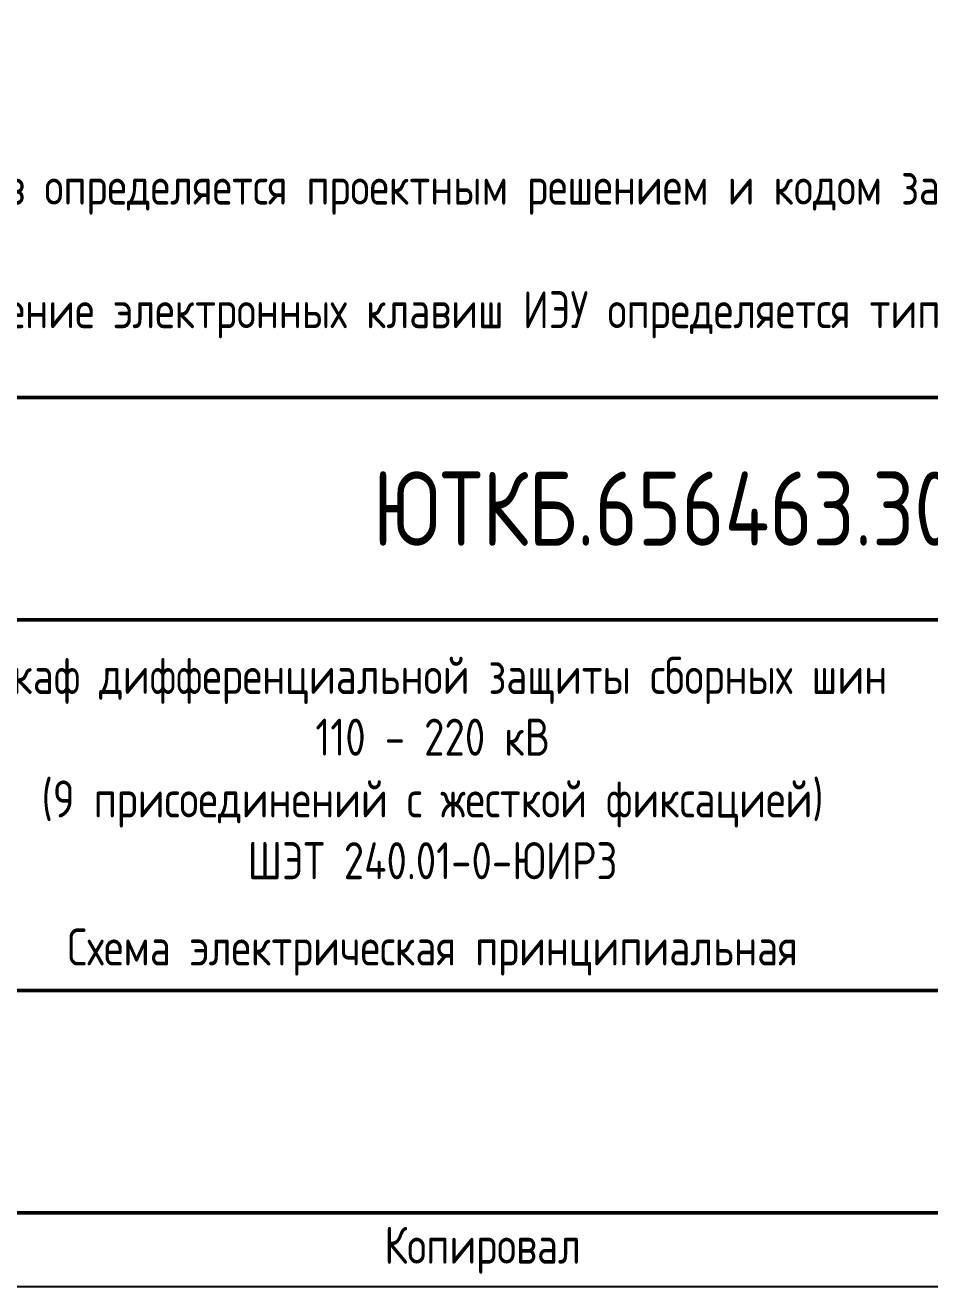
# Model space of a CAD drawing. Header units: millimetres. Extents: x -1245 to 5086, y -99 to 618.
# Drawn here: x 302.5 to 363.6, y 0 to 85.1 of the extents above; entities that cross this region are included whole.
import ezdxf

# ---------------------------------------------------------------- set-up
doc = ezdxf.new("R2010")
doc.units = ezdxf.units.MM
doc.styles.add('Gost_type_A', font='GOST_A.TTF')

# ---------------------------------------------------------------- blocks, each defined once
blk = doc.blocks.new('Формат_А3')
blk.add_lwpolyline([(-420, 297), (0, 297), (0, 0), (-420, 0)], close=True)
at = {"lineweight": 50}
blk.add_lwpolyline([(-400, 292), (-5, 292), (-5, 5), (-400, 5)], close=True, dxfattribs=at)
blk = doc.blocks.new('Штамп большой нижний')
at = {"lineweight": 50}
for points in [[(-120, 55), (0, 55), (0, 40), (-120, 40)], [(-120, 40), (-50, 40), (-50, 15), (-120, 15)], [(-120, 15), (-50, 15), (-50, 0), (-120, 0)]]:
    blk.add_lwpolyline(points, close=True, dxfattribs=at)
at = {"insert": (-75, -2.535), "char_height": 2.5, "width": 13.12023, "attachment_point": 6, "style": 'Gost_type_A'}
blk.add_mtext('Копировал', dxfattribs=at)

msp = doc.modelspace()

# ---------------------------------------------------------------- block references
for name, p in [('Формат_А3', (420, 0)), ('Штамп большой нижний', (415, 5))]:
    msp.add_blockref(name, p)

# ---------------------------------------------------------------- texts
at = {"style": 'Gost_type_A'}
for s, insert, char_height, width, attachment_point in [('\\A1;\\P\\P\\pxi2,t4;1.^IКонечное количество портов и тип интерфейсов определяется проектным решением и кодом заказа терминала/шкафа, по согласованию с производителем терминала/шкафа.\\P2.^IКонечное количество и функциональное назначение электронных клавиш ИЭУ определяется типом шкафа и проектным решением.', (230, 64), 2.5, 183, 7), ('ЮТКБ.656463.300-001Э3', (355, 52.5), 5, 120, 5), ('Шкаф дифференциальной защиты сборных шин\\P110 - 220 кВ\\P(9 присоединений с жесткой фиксацией) \\PШЭТ 240.01-0-ЮИРЗ ', (330, 35), 2.5, 68, 5), ('Схема электрическая принципиальная', (330, 21), 2.5, 70, 8)]:
    msp.add_mtext(s, dxfattribs=dict(at, insert=insert, char_height=char_height, width=width, attachment_point=attachment_point))

doc.saveas('drawing.dxf')
